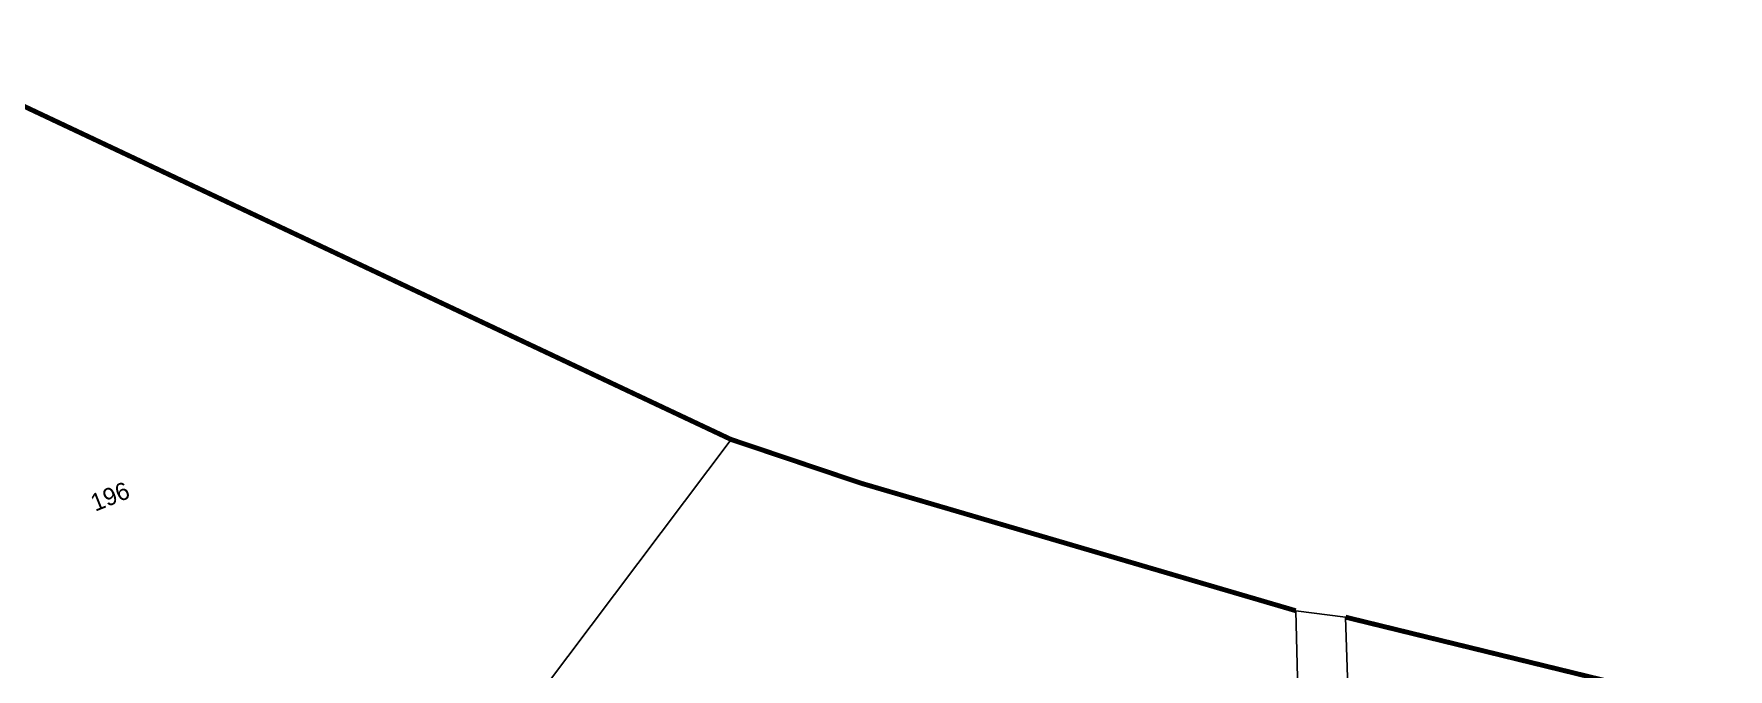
# Model space of a CAD drawing. Header units: metres. Extents: x 316567 to 321478, y 1878471 to 1882049.
# Drawn here: x 319782 to 320662, y 1880851 to 1881181 of the extents above; entities that cross this region are included whole.
import ezdxf

# ---------------------------------------------------------------- set-up
doc = ezdxf.new("R2010")
doc.units = ezdxf.units.M
for name, color, linetype in [('OFF', 1, 'Continuous'), ('POLY_PARCEL', 6, 'Continuous'), ('POLY_ROAD', 30, 'Continuous'), ('TEXT_PARCEL', 7, 'Continuous'), ('V_BOUND_LINE', 7, 'Continuous')]:
    doc.layers.add(name, color=color, linetype=linetype)
doc.styles.add('TEXT_MAP', font='')
doc.styles.get('TEXT_MAP').set_extended_font_data('Kruti Dev 050')

# ---------------------------------------------------------------- blocks, each defined once
blk = doc.blocks.new('3')
at = {"layer": 'OFF'}
blk.add_lwpolyline([(320437.38, 1880881.62), (320463.27, 1880878.25)], dxfattribs=at)
at = {"layer": 'POLY_PARCEL'}
blk.add_lwpolyline([(319963.02, 1880729.64), (320144.15, 1880970.6)], dxfattribs=at)
at = {"layer": 'POLY_ROAD'}
for points in [[(320437.38, 1880881.62), (320442.33, 1880687.11), (320447.99, 1880478.58)], [(320476.17, 1880472.43), (320475.04, 1880523.57), (320463.27, 1880878.25)]]:
    blk.add_lwpolyline(points, dxfattribs=at)
at = {"layer": 'V_BOUND_LINE', "const_width": 2.53}
for points in [[(319699.96, 1881180.06), (320144.15, 1880970.6)], [(320144.15, 1880970.6), (320211.57, 1880947.89), (320437.38, 1880881.62)], [(320463.27, 1880878.25), (320660.64, 1880829.99)]]:
    blk.add_lwpolyline(points, dxfattribs=at)
at = {"layer": 'TEXT_PARCEL', "style": 'TEXT_MAP'}
blk.add_text('196', height=9.102, rotation=21.88136, dxfattribs=at).set_placement((319813.95, 1880932.99))
blk = doc.blocks.new('0LK')
blk.add_blockref('3', (0, 0))

msp = doc.modelspace()

# ---------------------------------------------------------------- block references
msp.add_blockref('0LK', (0, 0))

doc.saveas('drawing.dxf')
